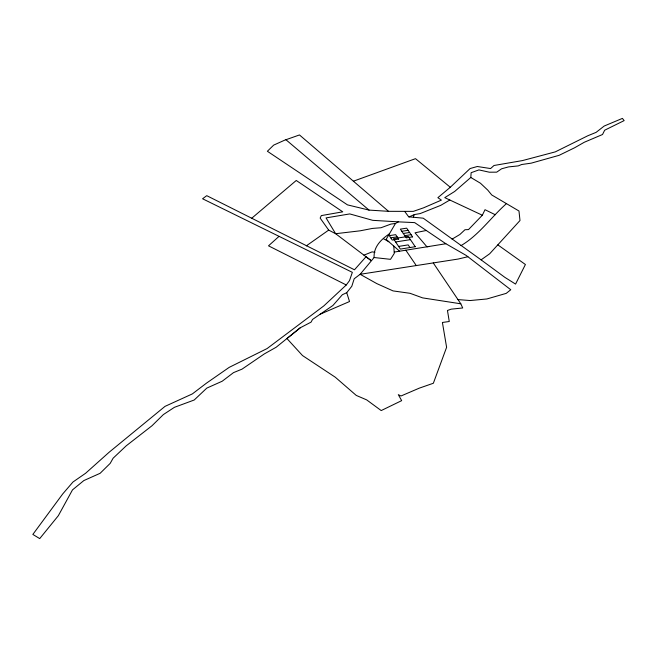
<?xml version="1.0" encoding="UTF-8"?>
<svg xmlns="http://www.w3.org/2000/svg" width="657" height="657" viewBox="0 0 657 657"><rect width="100%" height="100%" fill="white"/><g stroke="black" fill="none" stroke-linecap="round" stroke-linejoin="round"><path stroke-width="0.99" d="M393.781 246.088L394.274 253.413L390.513 259.334L374.096 257.528L360.135 274.298L354.189 278.782L351.807 286.255L346.724 292.685L342.354 294.722L332.918 305.48L312.527 319.45L311.073 322.135L300.29 327.761L286.945 338.536L302.516 355.56L335.275 377.208L356.258 395.415L366.663 399.875L381.208 410.568L401.665 400.639L398.282 394.619L400.967 396.007L419.33 388.131L433.357 383.253L446.604 347.307L442.407 322.464L449.265 321.511L447.458 310.474L451.145 309.16L462.709 307.969L460.812 303.805L433.275 262.948M495.247 214.724L485.014 209.706L482.337 215.233L444.764 197.642L454.66 191.483L470.806 177.472L471.135 172.701L478.912 169.9L489.325 172.208L496.708 172.159L501.578 168.8L508.502 166.911L518.201 165.909L521.683 164.505L531.217 163.158L559.14 155.315L574.579 147.784L584.303 142.249L602.535 134.504L604.662 130.217L624.15 120.601L622.401 118.4L604.202 126.029L596.129 132.353L587.801 135.769L555.296 151.874L522.471 160.579L494.007 165.49L490.598 168.553L477.319 166.508L470.1 168.537L450.308 187.261L437.874 197.675L441.405 200.106L423.535 207.842L413.286 211.373L388.542 211.332L369.029 210.092L347.463 204.869L267.383 151.266L273.682 145.107L284.785 140.13L299.477 134.948L388.542 211.332M374.096 257.528C373.513 246.761 381.117 239.435 389.412 233.802M413.401 217.081L414.255 214.601L420.16 213.582L440.699 205.378L449.856 199.991M457.962 299.584L470.133 300.545L486.878 298.96L506.219 293.375L510.768 289.745L466.24 255.458L445.873 243.739L414.666 222.616L398.372 221.852L395.489 223.47L386.135 239.37L399.604 251.204M300.29 327.761L276.162 347.241L264.385 353.877L242.047 369.127L233.514 372.626L222.214 381.216L206.799 388.106L194.201 400.014L174.417 407.324L163.379 414.567L152.022 425.728L126.201 445.84L113.111 458.208L110.22 463.341L100.119 473.303L83.85 480.563L72.492 489.884L58.342 515.688L39.716 538.6L32.85 534.428L62.768 493.875L72.96 482.016L85.599 473.27L109.111 452.262L165.03 406.363L192.329 393.921L206.38 383.212L229.178 367.378L267.112 348.547L323.86 305.875L346.272 284.974L349.483 280.646L352.349 272.351L202.578 198.775L206.75 195.671L354.476 269.789L366.031 256.739L371.123 260.583L335.628 233.711L328.689 230.098L320.148 218.083L321.314 215.595L342.757 211.833L296.25 180.478L251.639 218.313M409.204 216.867L423.239 218.181L481.088 259.86L489.662 253.783L519.991 220.53L518.981 211.004L491.732 194.965L487.749 190.103L480.456 183.229L470.806 177.472M482.337 215.233L468.515 229.572L464.959 229.745L459.851 234.516L452.057 239.148M506.169 203.867C490.804 217.566 478.928 235.099 460.976 245.636M279.053 236.348L268.508 245.833L346.272 284.974M306.269 245.89L328.689 230.098M414.255 214.601L408.835 217.032L404.926 211.735M320.197 314.194L349.524 301.538L346.724 292.685M363.929 255.146L372.117 251.869L374.925 252.296M353.409 181.192L415.503 158.666L450.308 187.261M467.891 256.723L458.143 259.047L360.135 274.298L376.806 283.61L393.034 290.903L410.042 293.301L422.623 297.884L460.812 303.805M426.286 230.476L415.01 232.8L426.943 246.81L445.873 243.739M429.144 246.449L394.299 252.058M398.585 246.416L408.186 244.889L409.976 247.558M395.629 241.965L410.444 239.633M390.759 237.85L397.148 236.857M404.769 235.666L411.093 234.672M401.829 231.297L408.137 230.32M403.299 233.473L409.615 232.496M395.489 223.47L391.014 224.062L380.986 227.749L372.486 228.414L360.233 230.804L335.628 233.711L326.053 217.902L349.77 213.919L372.749 220.341L398.372 221.852M383.532 238.746L388.829 241.743M497.858 244.889L525.411 264.508L515.556 284.087L504.88 277.369L481.088 259.86M285.935 139.727L369.029 210.092M405.821 250.202L416.3 265.609M415.232 246.712L400.368 249.093L393.469 238.705L408.252 236.389L415.232 246.712M398.618 239.058L392.221 240.06L389.305 235.649L395.678 234.664L398.618 239.058M412.58 236.865L406.248 237.859L400.368 229.129L406.667 228.16L412.58 236.865"/></g></svg>
